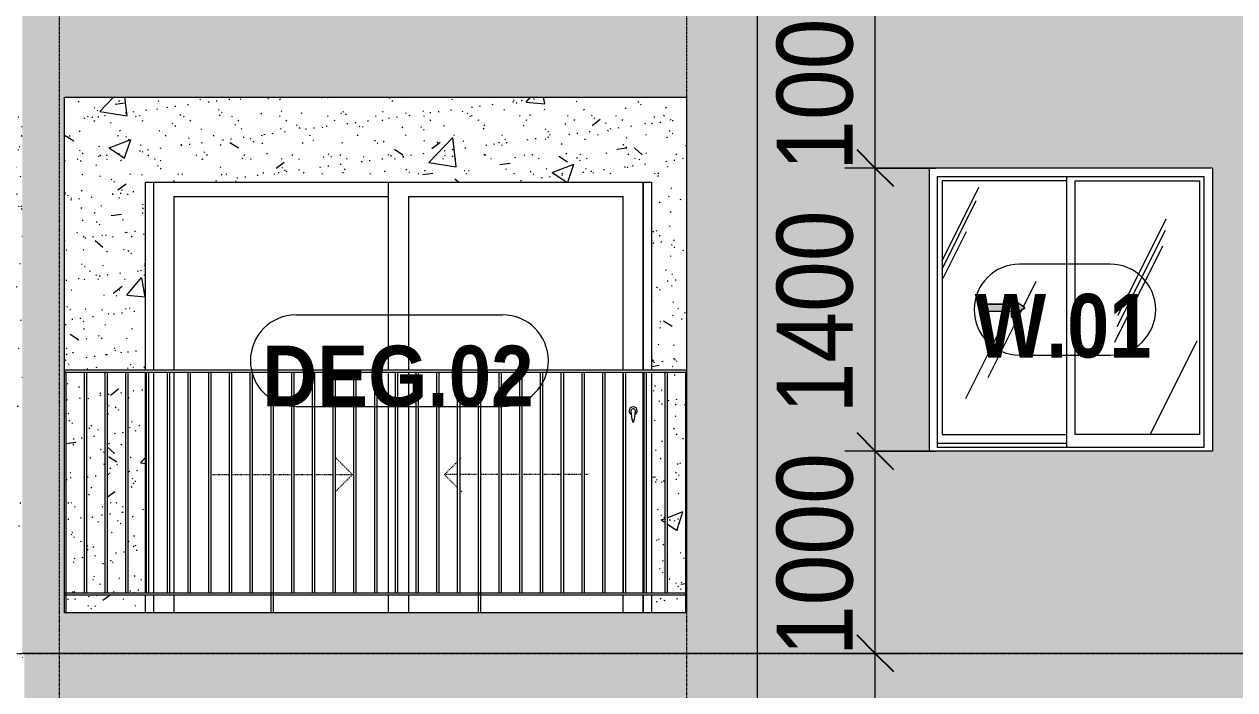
# Model space of a CAD drawing. Header units: millimetres. Extents: x 1240 to 198004, y -7796 to 35300.
# Drawn here: x 69762 to 75746, y 15620 to 18911 of the extents above; entities that cross this region are included whole.
import ezdxf

# ---------------------------------------------------------------- set-up
doc = ezdxf.new("R2010")
doc.units = ezdxf.units.MM
for name, pattern in [('1 NÉT CALL OUT', [6, 3, -3]), ('Centre', [31.75, 6.35, -4.7625, 15.875, -4.7625]), ('Dash', [6, 3, -3]), ('Grid Line', [22.225, 12.7, -3.175, 3.175, -3.175])]:
    doc.linetypes.add(name, pattern=pattern)
for name, color, linetype, lineweight in [('0-1', 7, 'Continuous', 5), ('A-ANNO-DIMS', 211, 'Continuous', 9), ('A-ANNO-DIMS-150', 211, 'Continuous', 9), ('A-DETL-GENF', 92, 'Continuous', 9), ('A-DETL-GENF-2', 92, '1 NÉT CALL OUT', 9), ('A-DOOR', 31, 'Continuous', 9), ('A-DOOR-FRAM', 31, 'Continuous', 9), ('A-DOOR-HDLN', 31, 'Dash', 18), ('A-DOOR-IDEN', 31, 'Continuous', 9), ('A-FLOR-HRAL', 11, 'Continuous', 9), ('A-FLOR-LEVL-2', 51, 'Centre', 9), ('A-GLAZ', 151, 'Continuous', 9), ('A-GLAZ-3', 7, '1 NÉT CALL OUT', 9), ('A-GLAZ-IDEN', 152, 'Continuous', 9), ('A-WALL', 113, 'Continuous', 9), ('A-WALL-PATT-2', 9, 'Continuous', 9), ('A-WALL-PATT-3', 111, 'Continuous', 5), ('A-WALL-PATT-4', 111, 'Continuous', 9), ('I-WALL-1', 7, 'Continuous', 9), ('S-GRID-1', 1, 'Grid Line', 9)]:
    doc.layers.add(name, color=color, linetype=linetype, lineweight=lineweight)
doc.styles.add('Arial_B_1', font='arialbd.ttf', dxfattribs={"width": 0.85, "height": 315})
doc.styles.add('Arial_B_2', font='arialbd.ttf', dxfattribs={"width": 0.9, "height": 300})
doc.styles.add('UTM Avo', font='', dxfattribs={"width": 0.9, "height": 375})
doc.styles.get('UTM Avo').set_extended_font_data('UTM Avo')
doc.dimstyles.new('1_Dim_chi_tiet_2_5', dxfattribs={"dimscale": 304.8, "dimtxt": 374.737856, "dimasz": 0.590551, "dimexe": 0.492126, "dimexo": 0.0625, "dimgap": 0.049213, "dimtad": 1, "dimdec": 0, "dimrnd": 5, "dimzin": 0, "dimdsep": 46, "dimtxsty": 'UTM Avo', "dimblk1": 'OBLIQUE', "dimblk2": 'OBLIQUE', "dimsah": 1, "dimcen": 0.09, "dimdle": 0.492126, "dimazin": 0, "dimtfac": 1, "dimtdec": 4, "dimtix": 1, "dimtmove": 0, "dimatfit": 3, "dimfxl": 0.984252, "dimfxlon": 1, "dimtvp": 1, "dimtolj": 1, "dimtzin": 0, "dimarcsym": 2})
pattern_1 = [(50, (377.7, 0), (1093.104, -95.634), [114.3, -1257.3]), (355, (377.7, 0), (-211.457, 1146.341), [91.44, -1005.84]), (100.451, (468.8, -8), (881.656, 1050.7), [97.14, -1068.54]), (46.184, (377.7, 304.8), (1626.475, -252.257), [171.45, -1885.95]), (96.636, (513.3, 283.8), (1424.416, 1484.565), [145.71, -1602.81]), (351.184, (377.7, 304.8), (1424.43, 1484.55), [137.16, -1508.76]), (21, (530.1, 228.6), (909.686, -613.591), [114.3, -1257.3]), (326, (530.1, 228.6), (370.812, 1105.129), [91.44, -1005.84]), (71.451, (606, 177.5), (1280.503, 491.528), [97.14, -1068.54]), (37.5, (377.74, 0), (18.5313, 507.3303), [50.292, -943.356, 50.292, -970.788, -1009.65]), (37.5, (377.74, 0), (18.5313, 507.3303), [-2014.728, 50.292, -959.358]), (7.5, (377.74, 0), (400.9178, 601.0836), [50.292, -531.876, 50.292, -920.496, -384.81]), (7.5, (377.74, 0), (400.9178, 601.0836), [-1552.956, 50.292, -334.518]), (327.5, (37.9, 0), (813.5452, -34.3737), [50.292, -330.708, 50.292, -1138.428, -1577.34]), (327.5, (37.9, 0), (813.5452, -34.3737), [-1569.72, 50.292, -1527.048]), (317.5, (-114.5, 0), (888.7755, 152.56), [50.292, -445.008, 50.292, -739.14, -1120.14]), (317.5, (-114.5, 0), (888.7755, 152.56), [-1284.732, 50.292, -1069.848])]
pattern_2 = [(37.5, (377.74, 0), (-4.79953, 146.8239), [5.029, -110.795, 5.029, -124.511, -123.825]), (37.5, (377.74, 0), (-4.79953, 146.8239), [-245.364, 5.029, -118.796]), (7.5, (377.74, 0), (134.85743, 215.0472), [5.029, -57.455, 5.029, -99.365, -40.005]), (7.5, (377.74, 0), (134.85743, 215.0472), [-166.878, 5.029, -34.976]), (327.5, (284.02, 0), (237.29776, 0.4316), [5.029, -33.071, 5.029, -132.131, -179.07]), (327.5, (284.02, 0), (237.29776, 0.4316), [-175.26, 5.029, -174.041]), (317.5, (284.02, 0), (229.06706, 66.8792), [5.029, -14.021, 5.029, -84.887, -102.87]), (317.5, (284.02, 0), (229.06706, 66.8792), [-108.966, 5.029, -97.841])]
pattern_3 = [(63.435, (2168, 104.33), (-0.0014, 1524.001), [532.463, -2875.304]), (63.435, (644, 104.33), (-0.0014, 1524.001), [532.463, -2875.304]), (63.435, (2897.55, 398.8), (-0.0014, 1524.001), [532.463, -2875.304]), (63.435, (1373.55, 398.8), (-0.0014, 1524.001), [532.463, -2875.304]), (63.435, (2787.1, 294.83), (-0.0014, 1524.001), [532.463, -2875.304]), (63.435, (1263.1, 294.83), (-0.0014, 1524.001), [532.463, -2875.304]), (63.435, (2674.6, 890.1), (-0.0014, 1524.001), [258.802, -3148.965]), (63.435, (1150.6, 890.1), (-0.0014, 1524.001), [258.802, -3148.965]), (63.435, (2600.96, 797.95), (-0.0014, 1524.001), [532.463, -2875.304]), (63.435, (1076.96, 797.95), (-0.0014, 1524.001), [532.463, -2875.304]), (63.435, (2613.95, 864.1), (-0.0014, 1524.001), [532.463, -2875.304]), (63.435, (1089.95, 864.1), (-0.0014, 1524.001), [532.463, -2875.304]), (63.435, (1999.1, 573.94), (-0.0014, 1524.001), [532.463, -2875.304]), (63.435, (475.1, 573.94), (-0.0014, 1524.001), [532.463, -2875.304]), (63.435, (2012.1, 651.9), (-0.0014, 1524.001), [532.463, -2875.304]), (63.435, (488.1, 651.9), (-0.0014, 1524.001), [532.463, -2875.304]), (63.435, (2015.6, 708.1), (-0.0014, 1524.001), [532.463, -2875.304]), (63.435, (491.6, 708.1), (-0.0014, 1524.001), [532.463, -2875.304])]

# ---------------------------------------------------------------- blocks, each defined once
blk = doc.blocks.new('NCV_TKTC_TANG 5_rvt-1-TKCS_MẶT ĐỨNG NỘI KHU 1')
at = {"layer": 'A-WALL-PATT-2'}
h = blk.add_hatch(dxfattribs=at)
h.set_pattern_fill('FP_31', color=256, style=0, pattern_type=2)
h.set_pattern_definition(pattern_1)
h.paths.add_polyline_path([(69751.9, 15750), (69761.9, 15750), (69761.9, 15800), (69751.9, 15799.4), (69751.9, 15790)])
h.paths.add_polyline_path([(69551.4, 15994), (69751.9, 15994), (69751.9, 16090), (68646.9, 16090), (68646.9, 15994), (68867.6, 15994)])
h.paths.add_polyline_path([(68869, 16100), (68971.5, 16100), (68971.5, 16715), (68869, 16715), (68869, 16315.9)])
h.paths.add_polyline_path([(68859, 16100), (68859, 16715), (68756.5, 16715), (68756.5, 16100)])
h.paths.add_polyline_path([(68981.5, 16100), (69084, 16100), (69084, 16715), (68981.5, 16715), (68981.5, 16315.9)])
h.paths.add_polyline_path([(69431.5, 16100), (69534, 16100), (69534, 16715), (69431.5, 16715), (69431.5, 16100.1)])
h.paths.add_polyline_path([(69663.4, 16100), (69751.9, 16100), (69751.9, 17190), (69656.5, 17190), (69656.5, 16100)])
h.paths.add_polyline_path([(68746.5, 16100), (68746.5, 16715), (68737, 16715), (68737, 17190), (68646.9, 17190), (68646.9, 16100)])
h.paths.add_polyline_path([(69421.5, 16100), (69421.5, 16715), (69319, 16715), (69319, 16100)])
h.paths.add_polyline_path([(69309, 16100), (69309, 16715), (69206.5, 16715), (69206.5, 16100)])
h.paths.add_polyline_path([(69196.5, 16100), (69196.5, 16715), (69094, 16715), (69094, 16100)])
h.paths.add_polyline_path([(69544, 16100), (69646.5, 16100), (69646.5, 17190), (69637, 17190), (69637, 16715), (69544, 16715), (69544, 16315.9)])
h.paths.add_polyline_path([(68636.9, 17190), (68636.9, 18550), (68634.9, 18550), (68634.9, 17190)])
h.paths.add_polyline_path([(69637, 17200), (69751.9, 17200), (69751.9, 18550), (68646.9, 18550), (68646.9, 17200), (68737, 17200), (68737, 18115), (69637, 18115), (69637, 17573.5)])
h = blk.add_hatch(dxfattribs=at)
h.set_pattern_fill('FP_32', color=256, style=0, pattern_type=2)
h.set_pattern_definition(pattern_2)
h.paths.add_polyline_path([(69751.9, 15750), (69761.9, 15750), (69761.9, 15800), (69751.9, 15799.4), (69751.9, 15790)])
h.paths.add_polyline_path([(69551.4, 15994), (69751.9, 15994), (69751.9, 16090), (68646.9, 16090), (68646.9, 15994), (68867.6, 15994)])
h.paths.add_polyline_path([(68869, 16100), (68971.5, 16100), (68971.5, 16715), (68869, 16715), (68869, 16315.9)])
h.paths.add_polyline_path([(68859, 16100), (68859, 16715), (68756.5, 16715), (68756.5, 16100)])
h.paths.add_polyline_path([(68981.5, 16100), (69084, 16100), (69084, 16715), (68981.5, 16715), (68981.5, 16315.9)])
h.paths.add_polyline_path([(69431.5, 16100), (69534, 16100), (69534, 16715), (69431.5, 16715), (69431.5, 16100.1)])
h.paths.add_polyline_path([(69663.4, 16100), (69751.9, 16100), (69751.9, 17190), (69656.5, 17190), (69656.5, 16100)])
h.paths.add_polyline_path([(68746.5, 16100), (68746.5, 16715), (68737, 16715), (68737, 17190), (68646.9, 17190), (68646.9, 16100)])
h.paths.add_polyline_path([(69421.5, 16100), (69421.5, 16715), (69319, 16715), (69319, 16100)])
h.paths.add_polyline_path([(69309, 16100), (69309, 16715), (69206.5, 16715), (69206.5, 16100)])
h.paths.add_polyline_path([(69196.5, 16100), (69196.5, 16715), (69094, 16715), (69094, 16100)])
h.paths.add_polyline_path([(69544, 16100), (69646.5, 16100), (69646.5, 17190), (69637, 17190), (69637, 16715), (69544, 16715), (69544, 16315.9)])
h.paths.add_polyline_path([(68636.9, 17190), (68636.9, 18550), (68634.9, 18550), (68634.9, 17190)])
h.paths.add_polyline_path([(69637, 17200), (69751.9, 17200), (69751.9, 18550), (68646.9, 18550), (68646.9, 17200), (68737, 17200), (68737, 18115), (69637, 18115), (69637, 17573.5)])
h = blk.add_hatch(dxfattribs=at)
h.set_pattern_fill('FP_5', color=256, style=0, pattern_type=2)
h.set_pattern_definition(pattern_1)
h.paths.add_polyline_path([(73031.9, 16000), (73031.9, 16090), (72861.9, 16090), (72861.9, 16000)])
h.paths.add_polyline_path([(69997.6, 16000), (70361.9, 16000), (70361.9, 16090), (69966.9, 16090), (69966.9, 16000), (69988.2, 16000)])
h.paths.add_polyline_path([(70161.9, 16100), (70161.9, 17190), (70069.4, 17190), (70069.4, 16100)])
h.paths.add_polyline_path([(72861.9, 16100), (72929.4, 16100), (72929.4, 17190), (72861.9, 17190), (72861.9, 16315.9)])
h.paths.add_polyline_path([(70171.9, 16100), (70264.4, 16100), (70264.4, 17190), (70171.9, 17190), (70171.9, 16210)])
h.paths.add_polyline_path([(73031.9, 16100), (73031.9, 17190), (72939.4, 17190), (72939.4, 16100)])
h.paths.add_polyline_path([(70274.4, 16100), (70361.9, 16100), (70361.9, 17190), (70274.4, 17190), (70274.4, 16312.5)])
h.paths.add_polyline_path([(70059.4, 16100), (70059.4, 17190), (69966.9, 17190), (69966.9, 16100), (70014.7, 16100)])
h.paths.add_polyline_path([(70198.7, 17200), (70361.9, 17200), (70361.9, 18130), (72861.9, 18130), (72861.9, 17200), (73035.3, 17200), (73035.3, 18550), (69961.9, 18550), (69961.9, 17200)])
h = blk.add_hatch(dxfattribs=at)
h.set_pattern_fill('FP_4', color=256, style=0, pattern_type=2)
h.set_pattern_definition(pattern_2)
h.paths.add_polyline_path([(73031.9, 16000), (73031.9, 16090), (72861.9, 16090), (72861.9, 16000)])
h.paths.add_polyline_path([(69997.6, 16000), (70361.9, 16000), (70361.9, 16090), (69966.9, 16090), (69966.9, 16000), (69988.2, 16000)])
h.paths.add_polyline_path([(70161.9, 16100), (70161.9, 17190), (70069.4, 17190), (70069.4, 16100)])
h.paths.add_polyline_path([(72861.9, 16100), (72929.4, 16100), (72929.4, 17190), (72861.9, 17190), (72861.9, 16315.9)])
h.paths.add_polyline_path([(70171.9, 16100), (70264.4, 16100), (70264.4, 17190), (70171.9, 17190), (70171.9, 16210)])
h.paths.add_polyline_path([(73031.9, 16100), (73031.9, 17190), (72939.4, 17190), (72939.4, 16100)])
h.paths.add_polyline_path([(70274.4, 16100), (70361.9, 16100), (70361.9, 17190), (70274.4, 17190), (70274.4, 16312.5)])
h.paths.add_polyline_path([(70059.4, 16100), (70059.4, 17190), (69966.9, 17190), (69966.9, 16100), (70014.7, 16100)])
h.paths.add_polyline_path([(70198.7, 17200), (70361.9, 17200), (70361.9, 18130), (72861.9, 18130), (72861.9, 17200), (73035.3, 17200), (73035.3, 18550), (69961.9, 18550), (69961.9, 17200)])
at = {"layer": 'I-WALL-1'}
for p, q in [((70361.9, 17200), (70361.9, 18130)), ((70361.9, 18130), (72861.9, 18130)), ((72861.9, 18130), (72861.9, 17200)), ((70361.9, 16100), (70361.9, 17190)), ((72861.9, 17190), (72861.9, 16100)), ((70361.9, 16000), (70361.9, 16090)), ((72861.9, 16090), (72861.9, 16000))]:
    blk.add_line(p, q, dxfattribs=at)
blk = doc.blocks.new('1_FAMILY RVT - W01-WxH 1400x1400xmm-V168-TKCS_MẶT ĐỨNG NỘI KHU 1')
at = {"layer": 'A-DETL-GENF-2'}
blk.add_hatch(color=256, dxfattribs=at).paths.add_polyline_path([(74639.8, 17462.1), (74707.5, 17509.5), (74639.8, 17557), (74639.8, 17526.5), (74504.3, 17526.5), (74504.3, 17492.6), (74639.8, 17492.6)])
at = {"layer": 'A-GLAZ'}
h = blk.add_hatch(dxfattribs=at)
h.set_pattern_fill('FP_2', color=256, style=0, pattern_type=2)
h.set_pattern_definition(pattern_3)
h.paths.add_polyline_path([(74913.1, 16882.6), (74913.1, 18136.5), (74298.8, 18136.5), (74298.8, 16882.6), (74830.1, 16882.6)])
h.paths.add_polyline_path([(74639.8, 17462.1), (74639.8, 17492.6), (74504.3, 17492.6), (74504.3, 17526.5), (74639.8, 17526.5), (74639.8, 17557), (74707.5, 17509.5), (74683.4, 17492.6)])
h = blk.add_hatch(dxfattribs=at)
h.set_pattern_fill('FP_2', color=256, style=0, pattern_type=2)
h.set_pattern_definition(pattern_3)
h.paths.add_polyline_path([(75571.8, 16882.6), (75571.8, 18136.5), (74957.5, 18136.5), (74957.5, 16882.6)])
at = {"layer": 'A-DETL-GENF'}
for p, q in [((74639.8, 17557), (74639.8, 17526.5)), ((74707.5, 17509.5), (74639.8, 17557)), ((74707.5, 17509.5), (74639.8, 17557)), ((74639.8, 17557), (74639.8, 17526.5)), ((74504.3, 17526.5), (74504.3, 17492.6)), ((74504.3, 17526.5), (74639.8, 17526.5)), ((74639.8, 17526.5), (74504.3, 17526.5)), ((74504.3, 17526.5), (74504.3, 17492.6)), ((74504.3, 17492.6), (74639.8, 17492.6)), ((74504.3, 17492.6), (74639.8, 17492.6)), ((74707.5, 17509.5), (74639.8, 17462.1)), ((74639.8, 17462.1), (74707.5, 17509.5)), ((74639.8, 17492.6), (74639.8, 17462.1)), ((74639.8, 17492.6), (74639.8, 17462.1))]:
    blk.add_line(p, q, dxfattribs=at)
at = {"layer": 'A-GLAZ'}
for p, q in [((75635.3, 18200), (74235.3, 18200)), ((74235.3, 18200), (74235.3, 16800)), ((75635.3, 18200), (75635.3, 16800)), ((74276.2, 18159.1), (75594.4, 18159.1)), ((74276.2, 16819), (74276.2, 18159.1)), ((74298.8, 18136.5), (74298.8, 16882.6)), ((74913.1, 18136.5), (74298.8, 18136.5)), ((74913.1, 18159.1), (74913.1, 16819)), ((74957.5, 16882.6), (74957.5, 18136.5)), ((74957.5, 18136.5), (75571.8, 18136.5)), ((75571.8, 18136.5), (75571.8, 16882.6)), ((75594.4, 16819), (75594.4, 18159.1)), ((74298.8, 16882.6), (74913.1, 16882.6)), ((75571.8, 16882.6), (74957.5, 16882.6)), ((74913.1, 16838.1), (74276.2, 16838.1)), ((74913.1, 16838.1), (74276.2, 16838.1)), ((75594.4, 16819), (74276.2, 16819)), ((75635.3, 16800), (74235.3, 16800))]:
    blk.add_line(p, q, dxfattribs=at)
blk = doc.blocks.new('Railing - 10mm-1251313-TKCS_MẶT ĐỨNG NỘI KHU 1')
at = {"layer": 'A-FLOR-HRAL'}
for p, q in [((61811, 5900), (61811, 6990)), ((61821, 6990), (61821, 5900))]:
    blk.add_line(p, q, dxfattribs=at)
blk = doc.blocks.new('Railing - 50 x 10mm-1251315-TKCS_MẶT ĐỨNG NỘI KHU 1')
at = {"layer": 'A-FLOR-HRAL'}
for p, q in [((62758.1, 6990), (62748.1, 6990)), ((62748.1, 5800), (62748.1, 6990)), ((62758.1, 6990), (62758.1, 5800))]:
    blk.add_line(p, q, dxfattribs=at)
blk = doc.blocks.new('Railing - 50 x 10mm-1251311-TKCS_MẶT ĐỨNG NỘI KHU 1')
at = {"layer": 'A-FLOR-HRAL'}
for q in [(61711.9, 6990), (61716.9, 5800)]:
    blk.add_line((61716.9, 6990), q, dxfattribs=at)
blk = doc.blocks.new('Railing - 50 x 10mm-V184-TKCS_MẶT ĐỨNG NỘI KHU 1')
at = {"layer": 'A-FLOR-HRAL'}
for p in [(73035.3, 17190), (73031.9, 15999.8)]:
    blk.add_line(p, (73031.9, 17190), dxfattribs=at)
blk = doc.blocks.new('Railing - Railing-3368808-TKCS_MẶT ĐỨNG NỘI KHU 1')
at = {"layer": 'A-FLOR-HRAL'}
for p, q in [((69961.9, 16100), (73035.3, 16100)), ((69961.9, 16090), (73035.3, 16090))]:
    blk.add_line(p, q, dxfattribs=at)
for name, p in [('Railing - 50 x 10mm-1251311-TKCS_MẶT ĐỨNG NỘI KHU 1', (8250, 10200)), ('Railing - 10mm-1251313-TKCS_MẶT ĐỨNG NỘI KHU 1', (8248.4, 10200)), ('Railing - 10mm-1251313-TKCS_MẶT ĐỨNG NỘI KHU 1', (8350.9, 10200)), ('Railing - 10mm-1251313-TKCS_MẶT ĐỨNG NỘI KHU 1', (8453.4, 10200)), ('Railing - 10mm-1251313-TKCS_MẶT ĐỨNG NỘI KHU 1', (8555.9, 10200)), ('Railing - 10mm-1251313-TKCS_MẶT ĐỨNG NỘI KHU 1', (8658.4, 10200)), ('Railing - 10mm-1251313-TKCS_MẶT ĐỨNG NỘI KHU 1', (8760.9, 10200)), ('Railing - 10mm-1251313-TKCS_MẶT ĐỨNG NỘI KHU 1', (8863.4, 10200)), ('Railing - 10mm-1251313-TKCS_MẶT ĐỨNG NỘI KHU 1', (8965.9, 10200)), ('Railing - 10mm-1251313-TKCS_MẶT ĐỨNG NỘI KHU 1', (9068.4, 10200)), ('Railing - 50 x 10mm-1251315-TKCS_MẶT ĐỨNG NỘI KHU 1', (8233.9, 10200)), ('Railing - 10mm-1251313-TKCS_MẶT ĐỨNG NỘI KHU 1', (9273.4, 10200)), ('Railing - 10mm-1251313-TKCS_MẶT ĐỨNG NỘI KHU 1', (9375.9, 10200)), ('Railing - 10mm-1251313-TKCS_MẶT ĐỨNG NỘI KHU 1', (9478.4, 10200)), ('Railing - 10mm-1251313-TKCS_MẶT ĐỨNG NỘI KHU 1', (9580.9, 10200)), ('Railing - 10mm-1251313-TKCS_MẶT ĐỨNG NỘI KHU 1', (9683.4, 10200)), ('Railing - 10mm-1251313-TKCS_MẶT ĐỨNG NỘI KHU 1', (9785.9, 10200)), ('Railing - 10mm-1251313-TKCS_MẶT ĐỨNG NỘI KHU 1', (9888.4, 10200)), ('Railing - 10mm-1251313-TKCS_MẶT ĐỨNG NỘI KHU 1', (9990.9, 10200)), ('Railing - 10mm-1251313-TKCS_MẶT ĐỨNG NỘI KHU 1', (10093.4, 10200)), ('Railing - 50 x 10mm-1251315-TKCS_MẶT ĐỨNG NỘI KHU 1', (9258.8, 10200)), ('Railing - 10mm-1251313-TKCS_MẶT ĐỨNG NỘI KHU 1', (10298.4, 10200)), ('Railing - 10mm-1251313-TKCS_MẶT ĐỨNG NỘI KHU 1', (10400.9, 10200)), ('Railing - 10mm-1251313-TKCS_MẶT ĐỨNG NỘI KHU 1', (10503.3, 10200)), ('Railing - 10mm-1251313-TKCS_MẶT ĐỨNG NỘI KHU 1', (10605.8, 10200)), ('Railing - 10mm-1251313-TKCS_MẶT ĐỨNG NỘI KHU 1', (10708.3, 10200)), ('Railing - 10mm-1251313-TKCS_MẶT ĐỨNG NỘI KHU 1', (10810.8, 10200)), ('Railing - 10mm-1251313-TKCS_MẶT ĐỨNG NỘI KHU 1', (10913.3, 10200)), ('Railing - 10mm-1251313-TKCS_MẶT ĐỨNG NỘI KHU 1', (11015.8, 10200)), ('Railing - 10mm-1251313-TKCS_MẶT ĐỨNG NỘI KHU 1', (11118.3, 10200)), ('Railing - 50 x 10mm-V184-TKCS_MẶT ĐỨNG NỘI KHU 1', (0, 0))]:
    blk.add_blockref(name, p)
blk = doc.blocks.new('Top Rail Type - Top Rail_Internal_-3368809-TKCS_MẶT ĐỨNG NỘI KHU 1')
at = {"layer": 'A-FLOR-HRAL'}
for p, q in [((73035.3, 17200), (69961.9, 17200)), ((69961.9, 17190), (73035.3, 17190))]:
    blk.add_line(p, q, dxfattribs=at)
blk = doc.blocks.new('DEG_02-DEG_03 - DEG_02-2500x2400mm-CỬA ĐI 02 CÁNH TRƯỢT-V185-TKCS_MẶT ĐỨNG NỘI KHU 1')
at = {"layer": 'A-DOOR'}
for p, q in [((71561.9, 17200), (71561.9, 18130)), ((72821.9, 18130), (72821.9, 17200)), ((70501.9, 18060), (70501.9, 17200)), ((70501.9, 18060), (71561.9, 18060)), ((71661.9, 18060), (71661.9, 17200)), ((71661.9, 18060), (72721.9, 18060)), ((72721.9, 17200), (72721.9, 18060)), ((70501.9, 17190), (70501.9, 16100)), ((71561.9, 16100), (71561.9, 17190)), ((71661.9, 17190), (71661.9, 16100)), ((72721.9, 16100), (72721.9, 17190)), ((72821.9, 17190), (72821.9, 16100)), ((70501.9, 16090), (70501.9, 16000)), ((71561.9, 16000), (71561.9, 16090)), ((71661.9, 16090), (71661.9, 16000)), ((72721.9, 16000), (72721.9, 16090)), ((72821.9, 16090), (72821.9, 16000))]:
    blk.add_line(p, q, dxfattribs=at)
at = {"layer": 'A-DOOR', "flags": 128}
blk.add_lwpolyline([(72773.4, 17008.7), (72773.4, 17008.7), (72773.4, 17008.7), (72773.4, 17008.7), (72773.4, 17008.7), (72773.3, 17008.7), (72773.3, 17008.7), (72773.3, 17008.7), (72773.3, 17008.7), (72773.3, 17008.7), (72773.2, 17008.7), (72773.2, 17008.7), (72773.2, 17008.7), (72773.2, 17008.7), (72773.1, 17008.7), (72773.1, 17008.7), (72773.1, 17008.7), (72773, 17008.7), (72773, 17008.7), (72772.9, 17008.7), (72772.9, 17008.7), (72772.8, 17008.7), (72772.8, 17008.7), (72772.7, 17008.7), (72772.7, 17008.7), (72772.6, 17008.7), (72772.6, 17008.7), (72772.5, 17008.7), (72772.5, 17008.7), (72772.4, 17008.7), (72772.4, 17008.7), (72772.3, 17008.7), (72772.3, 17008.7), (72772.2, 17008.7), (72772.1, 17008.7), (72772.1, 17008.7), (72772, 17008.7), (72772, 17008.7), (72771.9, 17008.7), (72771.8, 17008.7), (72771.8, 17008.7), (72771.7, 17008.7), (72771.7, 17008.7), (72771.6, 17008.7), (72771.5, 17008.7), (72771.5, 17008.7), (72771.4, 17008.7), (72771.4, 17008.7), (72771.3, 17008.7), (72771.3, 17008.7), (72771.2, 17008.7), (72771.2, 17008.7), (72771.1, 17008.7), (72771.1, 17008.7), (72771, 17008.7), (72771, 17008.7), (72770.9, 17008.7), (72770.9, 17008.7), (72770.8, 17008.7), (72770.8, 17008.7), (72770.7, 17008.7), (72770.7, 17008.7), (72770.7, 17008.7), (72770.6, 17008.7), (72770.6, 17008.7), (72770.6, 17008.7), (72770.5, 17008.7), (72770.5, 17008.7), (72770.5, 17008.7), (72770.5, 17008.7), (72770.5, 17008.7), (72770.4, 17008.7), (72770.4, 17008.7), (72770.4, 17008.7), (72770.4, 17008.7), (72770.4, 17008.7), (72770.4, 17008.7)], dxfattribs=at)
at = {"layer": 'A-DOOR'}
for centre, radius, start, end in [((72771.9, 17000), 20, 0, 180), ((72771.9, 17000), 20, 180, 240), ((72770.4, 16999.2), 9.45, 90, 180), ((72925.7, 16999.2), 164.8, 180, 199.13397), ((72773.4, 16999.2), 9.45, 0, 90), ((72618.1, 16999.2), 164.8, 340.86603, 0), ((72771.9, 17000), 20, 300, 0), ((72772.3, 16946), 2.34, 199.13397, 261.03098), ((72771.5, 16946), 2.34, 278.96902, 340.86603)]:
    blk.add_arc(centre, radius, start, end, dxfattribs=at)
at = {"layer": 'A-DOOR-FRAM'}
for p, q in [((70401.9, 17200), (70401.9, 18130)), ((72821.9, 17200), (72821.9, 18130)), ((70401.9, 16100), (70401.9, 17190)), ((72821.9, 16100), (72821.9, 17190)), ((70401.9, 16000), (70401.9, 16090)), ((72821.9, 16000), (72821.9, 16090))]:
    blk.add_line(p, q, dxfattribs=at)
at = {"layer": 'A-DOOR-HDLN'}
for p, q in [((71384.6, 16684.2), (71299.8, 16769.1)), ((71914.4, 16759.5), (71924, 16769.1)), ((71839.1, 16684.2), (71904.4, 16749.5)), ((70684.4, 16684.2), (70776.9, 16684.2)), ((70786.9, 16684.2), (70879.4, 16684.2)), ((70889.4, 16684.2), (70981.9, 16684.2)), ((70991.9, 16684.2), (71084.4, 16684.2)), ((71094.4, 16684.2), (71186.9, 16684.2)), ((71196.9, 16684.2), (71289.4, 16684.2)), ((71299.4, 16684.2), (71384.6, 16684.2)), ((71384.6, 16684.2), (71299.8, 16599.4)), ((71839.1, 16684.2), (71904.4, 16619)), ((71904.4, 16684.2), (71839.1, 16684.2)), ((72006.9, 16684.2), (71914.4, 16684.2)), ((72109.4, 16684.2), (72016.9, 16684.2)), ((72211.9, 16684.2), (72119.4, 16684.2)), ((72314.4, 16684.2), (72221.9, 16684.2)), ((72416.9, 16684.2), (72324.4, 16684.2)), ((72519.4, 16684.2), (72426.9, 16684.2)), ((72549.1, 16684.2), (72529.4, 16684.2)), ((71914.4, 16609), (71924, 16599.4))]:
    blk.add_line(p, q, dxfattribs=at)
blk = doc.blocks.new('DIMBLOCK46-TKCS_MẶT ĐỨNG NỘI KHU 1')
at = {"layer": 'A-ANNO-DIMS-150', "lineweight": 25}
for p, q in [((73968.4, 15800), (73878.4, 15890)), ((73968.4, 15800), (74058.4, 15710)), ((73968.4, 12400), (73878.4, 12490)), ((73968.4, 12400), (74058.4, 12310))]:
    blk.add_line(p, q, dxfattribs=at)
at = {"layer": 'A-ANNO-DIMS-150'}
for p, q in [((73668.4, 15800), (74118.4, 15800)), ((73968.4, 15800), (73668.4, 15800)), ((73968.4, 12400), (73968.4, 15800)), ((73668.4, 12400), (74118.4, 12400)), ((73968.4, 12400), (73668.4, 12400))]:
    blk.add_line(p, q, dxfattribs=at)
at = {"layer": 'A-ANNO-DIMS-150', "color": 0, "insert": (73481.2, 13586.5), "char_height": 375, "width": 1232.471, "attachment_point": 1, "rotation": 90, "line_spacing_factor": 1.110334, "style": 'UTM Avo'}
blk.add_mtext('3400', dxfattribs=at)
blk = doc.blocks.new('_Oblique')
at = {"color": 0, "linetype": 'ByBlock', "lineweight": -2}
blk.add_line((-0.5, -0.5), (0.5, 0.5), dxfattribs=at)
blk = doc.blocks.new('DIMBLOCK47-TKCS_MẶT ĐỨNG NỘI KHU 1')
at = {"layer": 'A-ANNO-DIMS-150', "lineweight": 25}
for p, q in [((73968.4, 16800), (73878.4, 16890)), ((73968.4, 16800), (74058.4, 16710)), ((73968.4, 15800), (73878.4, 15890)), ((73968.4, 15800), (74058.4, 15710))]:
    blk.add_line(p, q, dxfattribs=at)
at = {"layer": 'A-ANNO-DIMS-150'}
for p, q in [((74268.4, 16800), (73818.4, 16800)), ((73968.4, 15800), (73968.4, 16800)), ((73968.4, 16800), (74268.4, 16800)), ((73668.4, 15800), (74118.4, 15800)), ((73968.4, 15800), (73668.4, 15800))]:
    blk.add_line(p, q, dxfattribs=at)
at = {"layer": 'A-ANNO-DIMS-150', "color": 0, "insert": (73481.2, 15786.5), "char_height": 375, "width": 1232.471, "attachment_point": 1, "rotation": 90, "line_spacing_factor": 1.110334, "style": 'UTM Avo'}
blk.add_mtext('1000', dxfattribs=at)
blk = doc.blocks.new('DIMBLOCK48-TKCS_MẶT ĐỨNG NỘI KHU 1')
at = {"layer": 'A-ANNO-DIMS-150', "lineweight": 25}
for p, q in [((73968.4, 18200), (73878.4, 18290)), ((73968.4, 18200), (74058.4, 18110)), ((73968.4, 16800), (73878.4, 16890)), ((73968.4, 16800), (74058.4, 16710))]:
    blk.add_line(p, q, dxfattribs=at)
at = {"layer": 'A-ANNO-DIMS-150'}
for p, q in [((74268.4, 18200), (73818.4, 18200)), ((73968.4, 16800), (73968.4, 18200)), ((73968.4, 18200), (74268.4, 18200)), ((74268.4, 16800), (73818.4, 16800)), ((73968.4, 16800), (74268.4, 16800))]:
    blk.add_line(p, q, dxfattribs=at)
at = {"layer": 'A-ANNO-DIMS-150', "color": 0, "insert": (73481.2, 16986.5), "char_height": 375, "width": 1232.471, "attachment_point": 1, "rotation": 90, "line_spacing_factor": 1.110334, "style": 'UTM Avo'}
blk.add_mtext('1400', dxfattribs=at)
blk = doc.blocks.new('DIMBLOCK49-TKCS_MẶT ĐỨNG NỘI KHU 1')
at = {"layer": 'A-ANNO-DIMS-150', "lineweight": 25}
for p, q in [((73968.4, 19200), (73878.4, 19290)), ((73968.4, 19200), (74058.4, 19110)), ((73968.4, 18200), (73878.4, 18290)), ((73968.4, 18200), (74058.4, 18110))]:
    blk.add_line(p, q, dxfattribs=at)
at = {"layer": 'A-ANNO-DIMS-150'}
for p, q in [((73668.4, 19200), (74118.4, 19200)), ((73968.4, 19200), (73668.4, 19200)), ((73968.4, 18200), (73968.4, 19200)), ((74268.4, 18200), (73818.4, 18200)), ((73968.4, 18200), (74268.4, 18200))]:
    blk.add_line(p, q, dxfattribs=at)
at = {"layer": 'A-ANNO-DIMS-150', "color": 0, "insert": (73481.2, 18186.5), "char_height": 375, "width": 1232.471, "attachment_point": 1, "rotation": 90, "line_spacing_factor": 1.110334, "style": 'UTM Avo'}
blk.add_mtext('1000', dxfattribs=at)
blk = doc.blocks.new('SSA-WINDOW TAG - 10-2062020-TKCS_MẶT ĐỨNG NỘI KHU 1')
at = {"layer": 'A-GLAZ-IDEN'}
for p, q in [((22610.6, 7667.3), (22163, 7667.3)), ((22163, 7217.3), (22610.6, 7217.3))]:
    blk.add_line(p, q, dxfattribs=at)
for centre, start, end in [((22163, 7442.3), 90, 270), ((22610.6, 7442.3), 270, 90)]:
    blk.add_arc(centre, 225, start, end, dxfattribs=at)
blk = doc.blocks.new('STN_Door Tag - STN_Door Tag-1788670-TKCS_MẶT ĐỨNG NỘI KHU 1')
at = {"layer": 'A-DOOR-IDEN'}
for p, q in [((35836.5, 30934.3), (36856.6, 30934.3)), ((35836.5, 30481.5), (36856.6, 30481.5))]:
    blk.add_line(p, q, dxfattribs=at)
for centre, start, end in [((35836.5, 30707.9), 90, 270), ((36856.6, 30707.9), 270, 90)]:
    blk.add_arc(centre, 226.4, start, end, dxfattribs=at)

msp = doc.modelspace()

# ---------------------------------------------------------------- hatches: boundary and pattern name
at = {"layer": 'A-WALL-PATT-3'}
msp.add_hatch(color=256, dxfattribs=at).paths.add_polyline_path([(69751.9, 15800), (69761.9, 15800), (69761.9, 19200), (69751.9, 19200), (69751.9, 16315.9)])
h = msp.add_hatch(color=256, dxfattribs=at)
h.paths.add_polyline_path([(69761.9, 15800), (73386.9, 15800), (73386.9, 19200), (69761.9, 19200), (69761.9, 16315.9)])
h.paths.add_polyline_path([(72246.8, 16000), (69961.9, 16000), (69961.9, 18550), (73035.3, 18550), (73035.3, 16000)])
h = msp.add_hatch(color=256, dxfattribs=at)
h.paths.add_polyline_path([(69761.9, 12400), (73386.9, 12400), (73386.9, 15800), (69761.9, 15800), (69761.9, 12543.4)])
h.paths.add_polyline_path([(69961.8, 12600), (69961.8, 15150), (73036.9, 15150), (73036.9, 12600), (70309.3, 12600)])
at = {"layer": 'A-WALL-PATT-4'}
h = msp.add_hatch(color=256, dxfattribs=at)
h.paths.add_polyline_path([(73538.5, 15800), (76546.9, 15800), (76546.9, 19200), (73386.9, 19200), (73386.9, 15800)])
h.paths.add_polyline_path([(75635.3, 16800), (74235.3, 16800), (74235.3, 18200), (75635.3, 18200), (75635.3, 16819.1)])
h = msp.add_hatch(color=256, dxfattribs=at)
h.paths.add_polyline_path([(74830.1, 12400), (76546.9, 12400), (76546.9, 15800), (73386.9, 15800), (73386.9, 12400), (73538.5, 12400)])
h.paths.add_polyline_path([(75635.3, 13400), (74235.3, 13400), (74235.3, 14800), (75635.3, 14800), (75635.3, 13419.1)])

# ---------------------------------------------------------------- linework, layer by layer
at = {"layer": 'A-FLOR-LEVL-2'}
msp.add_line((1240.2, 15800), (91585, 15800), dxfattribs=at)
at = {"layer": 'A-WALL'}
for p, q in [((73386.9, 15800), (73386.9, 29400)), ((73386.9, 5600), (73386.9, 19200)), ((69961.9, 16000), (69961.9, 18550)), ((69961.9, 18550), (73035.3, 18550)), ((73035.3, 18550), (73035.3, 16000)), ((73035.3, 16000), (69961.9, 16000)), ((76546.9, 15800), (69751.9, 15800)), ((76546.9, 15800), (73386.9, 15800))]:
    msp.add_line(p, q, dxfattribs=at)
at = {"layer": 'S-GRID-1'}
for p, q in [((69936.9, -2695.9), (69936.9, 30542.5)), ((73036.9, -2695.9), (73036.9, 30542.5))]:
    msp.add_line(p, q, dxfattribs=at)

# ---------------------------------------------------------------- block references
at = {"layer": '0-1'}
msp.add_blockref('NCV_TKTC_TANG 5_rvt-1-TKCS_MẶT ĐỨNG NỘI KHU 1', (0, 0), dxfattribs=at)
at = {"layer": 'A-DOOR'}
msp.add_blockref('DEG_02-DEG_03 - DEG_02-2500x2400mm-CỬA ĐI 02 CÁNH TRƯỢT-V185-TKCS_MẶT ĐỨNG NỘI KHU 1', (0, 0), dxfattribs=at)
at = {"layer": 'A-DOOR-IDEN'}
msp.add_blockref('STN_Door Tag - STN_Door Tag-1788670-TKCS_MẶT ĐỨNG NỘI KHU 1', (35269.9, -13460.1), dxfattribs=at)
at = {"layer": 'A-FLOR-HRAL'}
for name in ['Top Rail Type - Top Rail_Internal_-3368809-TKCS_MẶT ĐỨNG NỘI KHU 1', 'Railing - Railing-3368808-TKCS_MẶT ĐỨNG NỘI KHU 1']:
    msp.add_blockref(name, (0, 0), dxfattribs=at)
at = {"layer": 'A-GLAZ-3'}
msp.add_blockref('1_FAMILY RVT - W01-WxH 1400x1400xmm-V168-TKCS_MẶT ĐỨNG NỘI KHU 1', (0, 0), dxfattribs=at)
at = {"layer": 'A-GLAZ-IDEN'}
msp.add_blockref('SSA-WINDOW TAG - 10-2062020-TKCS_MẶT ĐỨNG NỘI KHU 1', (52519.2, 10057.7), dxfattribs=at)

# ---------------------------------------------------------------- texts
at = {"layer": 'A-DOOR-IDEN', "insert": (71608.8, 17170), "char_height": 300, "width": 1375.65, "attachment_point": 5, "line_spacing_factor": 0.936439, "style": 'Arial_B_2'}
msp.add_mtext('\\pt6.75,13.5,20.25,27,33.75,40.5,47.25,54,60.75,67.5,74.25,81,87.75,94.5,101.25,108,114.75,121.5,128.25,135,141.75,148.5,155.25,162,168.75,175.5,182.25,189,195.75,202.5,209.25,216;DEG.02', dxfattribs=at)
at = {"layer": 'A-GLAZ-IDEN', "insert": (74896.7, 17418.1), "char_height": 315, "width": 902.7, "attachment_point": 5, "line_spacing_factor": 0.936439, "style": 'Arial_B_1'}
msp.add_mtext('\\pt6.3756,12.7512,19.12365,25.49925,31.87485,38.25045,44.62605,50.9985,57.3741,63.7497,70.1253,76.5009,82.8765,89.24895,95.62455,102.00015,108.37575,114.75135,121.1238,127.4994,133.875,140.2506,146.6262,152.99865,159.37425,165.74985,172.12545,178.50105,184.8735,191.2491,197.6247,204.0003;W.01', dxfattribs=at)

# ---------------------------------------------------------------- dimensions: what is measured, and where the dimension line sits
at = {"layer": 'A-ANNO-DIMS'}
for base, p1, p2, override, picture, middle in [((73968.4, 19200), (74268.4, 18200), (73668.4, 19200), {"dimpost": '<>', "dimfxl": 1166.190379}, 'DIMBLOCK49-TKCS_MẶT ĐỨNG NỘI KHU 1', (73759.3, 18700)), ((73968.4, 18200), (74268.4, 16800), (74268.4, 18200), {"dimpost": '<>', "dimfxl": 1400}, 'DIMBLOCK48-TKCS_MẶT ĐỨNG NỘI KHU 1', (73759.3, 17500)), ((73968.4, 16800), (73668.4, 15800), (74268.4, 16800), {"dimpost": '<>', "dimfxl": 1166.190379}, 'DIMBLOCK47-TKCS_MẶT ĐỨNG NỘI KHU 1', (73759.3, 16300)), ((73968.4, 15800), (73668.4, 12400), (73668.4, 15800), {"dimpost": '<>', "dimfxl": 3400}, 'DIMBLOCK46-TKCS_MẶT ĐỨNG NỘI KHU 1', (73759.3, 14100))]:
    dim = msp.add_linear_dim(base=base, p1=p1, p2=p2, angle=90, dimstyle='1_Dim_chi_tiet_2_5', override=override, dxfattribs=at)
    dim.commit()
    dim.dimension.update_dxf_attribs({"geometry": picture, "text_midpoint": middle})

doc.saveas('drawing.dxf')
